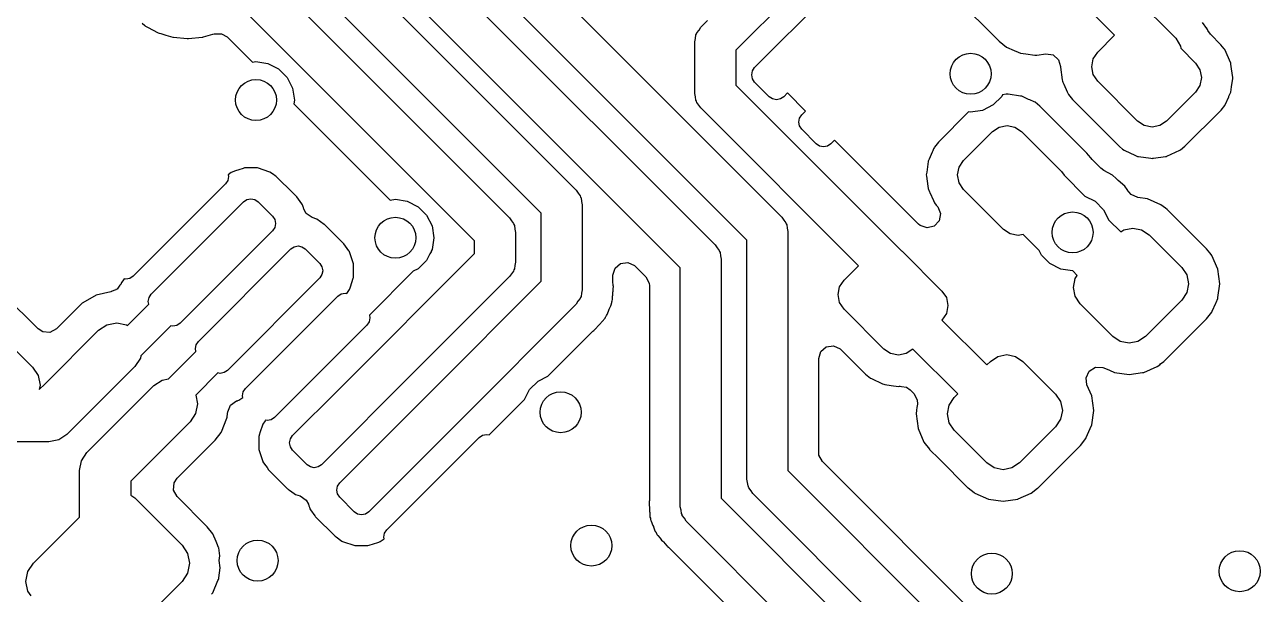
# Model space of a CAD drawing. Extents: x 4.14 to 8.85, y -5.31 to -1.77.
# Drawn here: x 5.2706 to 5.7462, y -3.8179 to -3.5993 of the extents above; entities that cross this region are included whole.
import ezdxf

# ---------------------------------------------------------------- set-up
doc = ezdxf.new("R2010")
doc.units = 0
doc.header["$MEASUREMENT"] = 0
doc.layers.add('BLACK', color=7, linetype='CONTINUOUS')

msp = doc.modelspace()

# ---------------------------------------------------------------- linework, layer by layer
at = {"layer": 'BLACK', "linetype": 'CONTINUOUS'}
for p, q in [((5.18241, -3.36285), (5.48237, -3.66281)), ((5.46892, -3.67163), (5.16896, -3.37167)), ((5.36202, -3.47379), (5.56137, -3.67314)), ((5.33643, -3.48439), (5.53578, -3.68374)), ((5.54792, -3.68196), (5.34857, -3.48261)), ((5.52233, -3.69256), (5.32298, -3.49321)), ((5.3597, -3.57633), (5.45678, -3.67341)), ((5.57945, -3.57329), (5.54368, -3.60906)), ((5.55091, -3.61574), (5.58641, -3.58025)), ((5.68504, -3.5769), (5.71261, -3.60447)), ((5.6243, -3.58515), (5.64478, -3.60563)), ((5.44333, -3.68223), (5.34854, -3.58744)), ((5.68916, -3.60329), (5.6739, -3.58804)), ((5.31566, -3.59872), (5.31674, -3.59961)), ((5.31674, -3.59961), (5.317, -3.59975)), ((5.317, -3.59975), (5.317, -3.59975)), ((5.317, -3.59975), (5.31776, -3.60016)), ((5.31776, -3.60016), (5.32188, -3.60235)), ((5.52954, -3.60134), (5.53024, -3.60023)), ((5.53024, -3.60023), (5.53282, -3.59765)), ((5.72461, -3.60069), (5.72295, -3.59842)), ((5.32188, -3.60235), (5.32215, -3.60244)), ((5.32215, -3.60244), (5.32215, -3.60244)), ((5.32215, -3.60244), (5.32278, -3.60263)), ((5.32278, -3.60263), (5.32479, -3.60324)), ((5.32479, -3.60324), (5.32745, -3.60404)), ((5.32745, -3.60404), (5.32773, -3.60407)), ((5.32773, -3.60407), (5.32773, -3.60407)), ((5.32773, -3.60407), (5.33295, -3.60458)), ((5.33295, -3.60458), (5.33324, -3.60461)), ((5.33324, -3.60461), (5.33348, -3.60459)), ((5.33348, -3.60459), (5.33874, -3.60407)), ((5.33874, -3.60407), (5.33903, -3.60404)), ((5.33874, -3.60407), (5.33874, -3.60407)), ((5.33903, -3.60404), (5.33926, -3.60397)), ((5.33926, -3.60397), (5.34286, -3.60288)), ((5.33926, -3.60397), (5.33926, -3.60397)), ((5.33926, -3.60397), (5.33926, -3.60397)), ((5.34286, -3.60288), (5.34338, -3.60272)), ((5.34286, -3.60288), (5.34286, -3.60288)), ((5.34338, -3.60272), (5.34618, -3.6027)), ((5.34618, -3.6027), (5.34833, -3.60396)), ((5.34833, -3.60396), (5.35799, -3.61362)), ((5.52793, -3.60578), (5.52822, -3.6045)), ((5.52822, -3.6045), (5.52837, -3.60319)), ((5.52837, -3.60319), (5.52861, -3.60281)), ((5.52861, -3.60281), (5.52871, -3.60237)), ((5.52871, -3.60237), (5.52954, -3.60134)), ((5.68265, -3.6098), (5.68916, -3.60329)), ((5.71261, -3.60447), (5.71447, -3.60744)), ((5.72464, -3.60077), (5.72461, -3.60069)), ((5.72473, -3.60102), (5.72464, -3.60077)), ((5.72476, -3.60111), (5.72473, -3.60102)), ((5.72479, -3.60115), (5.72476, -3.60111)), ((5.72495, -3.60145), (5.72479, -3.60115)), ((5.72497, -3.60144), (5.72495, -3.60145)), ((5.72592, -3.60293), (5.72497, -3.60144)), ((5.72992, -3.60693), (5.72592, -3.60293)), ((5.52793, -3.62566), (5.52793, -3.60578)), ((5.54368, -3.60906), (5.54368, -3.6224)), ((5.64478, -3.60563), (5.64758, -3.60782)), ((5.64758, -3.60782), (5.65053, -3.6091)), ((5.65053, -3.6091), (5.6521, -3.60978)), ((5.6521, -3.60978), (5.65303, -3.61018)), ((5.68094, -3.61235), (5.68265, -3.6098)), ((5.71447, -3.60744), (5.71457, -3.60831)), ((5.71457, -3.60831), (5.72023, -3.61398)), ((5.73121, -3.60853), (5.72992, -3.60693)), ((5.73144, -3.60882), (5.73121, -3.60853)), ((5.73377, -3.61396), (5.73144, -3.60882)), ((5.35799, -3.61362), (5.35939, -3.61339)), ((5.35939, -3.61339), (5.36395, -3.61412)), ((5.36395, -3.61412), (5.36807, -3.61621)), ((5.65303, -3.61018), (5.6551, -3.61046)), ((5.6551, -3.61046), (5.65852, -3.61093)), ((5.65852, -3.61093), (5.65891, -3.61099)), ((5.65891, -3.61099), (5.65925, -3.61094)), ((5.65925, -3.61094), (5.65931, -3.61093)), ((5.65931, -3.61093), (5.66273, -3.61046)), ((5.65931, -3.61093), (5.65931, -3.61093)), ((5.66273, -3.61046), (5.66549, -3.61088)), ((5.66549, -3.61088), (5.66759, -3.61273)), ((5.66759, -3.61273), (5.66833, -3.61526)), ((5.68034, -3.61537), (5.68094, -3.61235)), ((5.72023, -3.61398), (5.72194, -3.61653)), ((5.73383, -3.61437), (5.73377, -3.61396)), ((5.73409, -3.61617), (5.73383, -3.61437)), ((5.73383, -3.61437), (5.73383, -3.61437)), ((5.36807, -3.61621), (5.37134, -3.61948)), ((5.37134, -3.61948), (5.37343, -3.6236)), ((5.54976, -3.61853), (5.55006, -3.61702)), ((5.55006, -3.62003), (5.54976, -3.61853)), ((5.55006, -3.61702), (5.55091, -3.61574)), ((5.66833, -3.61526), (5.66831, -3.61537)), ((5.66831, -3.61537), (5.66834, -3.61558)), ((5.66834, -3.61558), (5.66903, -3.62041)), ((5.68094, -3.61838), (5.68034, -3.61537)), ((5.68265, -3.62094), (5.68094, -3.61838)), ((5.72194, -3.61653), (5.72254, -3.61954)), ((5.72254, -3.61954), (5.72194, -3.62256)), ((5.73457, -3.61954), (5.73409, -3.61617)), ((5.73451, -3.61996), (5.73457, -3.61954)), ((5.37343, -3.6236), (5.37416, -3.62816)), ((5.54368, -3.6224), (5.60734, -3.68606)), ((5.55091, -3.62131), (5.55006, -3.62003)), ((5.55648, -3.62688), (5.55091, -3.62131)), ((5.66903, -3.62041), (5.66911, -3.62095)), ((5.66911, -3.62095), (5.66928, -3.62134)), ((5.66928, -3.62134), (5.66963, -3.6221)), ((5.66963, -3.6221), (5.67097, -3.62505)), ((5.69796, -3.63625), (5.68265, -3.62094)), ((5.72194, -3.62256), (5.72023, -3.62511)), ((5.73377, -3.62513), (5.73406, -3.62313)), ((5.73406, -3.62313), (5.73451, -3.61996)), ((5.37416, -3.62816), (5.37393, -3.62957)), ((5.52822, -3.62694), (5.52793, -3.62566)), ((5.52837, -3.62825), (5.52822, -3.62694)), ((5.52861, -3.62863), (5.52837, -3.62825)), ((5.52871, -3.62907), (5.52861, -3.62863)), ((5.52953, -3.6301), (5.52871, -3.62907)), ((5.55776, -3.62773), (5.55648, -3.62688)), ((5.55927, -3.62803), (5.55776, -3.62773)), ((5.56077, -3.62773), (5.55927, -3.62803)), ((5.56205, -3.62688), (5.56077, -3.62773)), ((5.56347, -3.62546), (5.56205, -3.62688)), ((5.57043, -3.63242), (5.56347, -3.62546)), ((5.6458, -3.62679), (5.64254, -3.63005)), ((5.64613, -3.62615), (5.6458, -3.62679)), ((5.64747, -3.62596), (5.64613, -3.62615)), ((5.64788, -3.6259), (5.64747, -3.62596)), ((5.64829, -3.62596), (5.64788, -3.6259)), ((5.65305, -3.62664), (5.64829, -3.62596)), ((5.65312, -3.62665), (5.65305, -3.62664)), ((5.65305, -3.62664), (5.65305, -3.62664)), ((5.65347, -3.6267), (5.65312, -3.62665)), ((5.65312, -3.62665), (5.65312, -3.62665)), ((5.65379, -3.62685), (5.65347, -3.6267)), ((5.65611, -3.62791), (5.65379, -3.62685)), ((5.65379, -3.62685), (5.65379, -3.62685)), ((5.65654, -3.6281), (5.65611, -3.62791)), ((5.65823, -3.62887), (5.65654, -3.6281)), ((5.65827, -3.62889), (5.65823, -3.62887)), ((5.6586, -3.62904), (5.65827, -3.62889)), ((5.65827, -3.62889), (5.65827, -3.62889)), ((5.66049, -3.63056), (5.6586, -3.62904)), ((5.67097, -3.62505), (5.67145, -3.62609)), ((5.67145, -3.62609), (5.67297, -3.62798)), ((5.67297, -3.62798), (5.69092, -3.64593)), ((5.72023, -3.62511), (5.7091, -3.63625)), ((5.73158, -3.62995), (5.73298, -3.62688)), ((5.73298, -3.62688), (5.73306, -3.6267)), ((5.73306, -3.6267), (5.73377, -3.62513)), ((5.37393, -3.62957), (5.41097, -3.6666)), ((5.53023, -3.63122), (5.52953, -3.6301)), ((5.59078, -3.69177), (5.53023, -3.63122)), ((5.56816, -3.63511), (5.56901, -3.63384)), ((5.56901, -3.63384), (5.57043, -3.63242)), ((5.63307, -3.63275), (5.62149, -3.64433)), ((5.63386, -3.63287), (5.63307, -3.63275)), ((5.63842, -3.63215), (5.63386, -3.63287)), ((5.64254, -3.63005), (5.63842, -3.63215)), ((5.67844, -3.64851), (5.66049, -3.63056)), ((5.66049, -3.63056), (5.66049, -3.63056)), ((5.71614, -3.64593), (5.72992, -3.63216)), ((5.72992, -3.63216), (5.73003, -3.63202)), ((5.73003, -3.63202), (5.73144, -3.63027)), ((5.73144, -3.63027), (5.73158, -3.62995)), ((5.56786, -3.63662), (5.56816, -3.63511)), ((5.56816, -3.63813), (5.56786, -3.63662)), ((5.56901, -3.6394), (5.56816, -3.63813)), ((5.64231, -3.64024), (5.64487, -3.63853)), ((5.64487, -3.63853), (5.64788, -3.63794)), ((5.64788, -3.63794), (5.65089, -3.63853)), ((5.65089, -3.63853), (5.65345, -3.64024)), ((5.70052, -3.63795), (5.69796, -3.63625)), ((5.70353, -3.63855), (5.70052, -3.63795)), ((5.70654, -3.63795), (5.70353, -3.63855)), ((5.7091, -3.63625), (5.70654, -3.63795)), ((5.57458, -3.64497), (5.56901, -3.6394)), ((5.63118, -3.65138), (5.64231, -3.64024)), ((5.65345, -3.64024), (5.66876, -3.65555)), ((5.57585, -3.64583), (5.57458, -3.64497)), ((5.57736, -3.64613), (5.57585, -3.64583)), ((5.57887, -3.64583), (5.57736, -3.64613)), ((5.58014, -3.64497), (5.57887, -3.64583)), ((5.58156, -3.64355), (5.58014, -3.64497)), ((5.61384, -3.67582), (5.58156, -3.64355)), ((5.61931, -3.64767), (5.61906, -3.64823)), ((5.61964, -3.64695), (5.61931, -3.64767)), ((5.61982, -3.64655), (5.61964, -3.64695)), ((5.61997, -3.64622), (5.61982, -3.64655)), ((5.61982, -3.64655), (5.61982, -3.64655)), ((5.62149, -3.64433), (5.61997, -3.64622)), ((5.69092, -3.64593), (5.69102, -3.64601)), ((5.69102, -3.64601), (5.69102, -3.64601)), ((5.69102, -3.64601), (5.69222, -3.64698)), ((5.69222, -3.64698), (5.6928, -3.64745)), ((5.6928, -3.64745), (5.69309, -3.64758)), ((5.69309, -3.64758), (5.69309, -3.64758)), ((5.69309, -3.64758), (5.69696, -3.64934)), ((5.70918, -3.64976), (5.71426, -3.64745)), ((5.71426, -3.64745), (5.71447, -3.64728)), ((5.71447, -3.64728), (5.71614, -3.64593)), ((5.61758, -3.65177), (5.617, -3.65582)), ((5.61759, -3.65167), (5.61758, -3.65177)), ((5.61758, -3.65177), (5.61758, -3.65177)), ((5.61764, -3.65136), (5.61759, -3.65167)), ((5.61787, -3.65085), (5.61764, -3.65136)), ((5.61906, -3.64823), (5.61787, -3.65085)), ((5.62947, -3.65393), (5.63118, -3.65138)), ((5.67911, -3.64934), (5.67844, -3.64851)), ((5.67996, -3.6504), (5.67911, -3.64934)), ((5.68047, -3.65103), (5.67996, -3.65039)), ((5.67996, -3.65039), (5.67996, -3.6504)), ((5.68382, -3.65439), (5.68047, -3.65103)), ((5.69696, -3.64934), (5.69794, -3.64979)), ((5.69794, -3.64979), (5.69829, -3.64984)), ((5.69829, -3.64984), (5.69829, -3.64984)), ((5.69829, -3.64984), (5.69836, -3.64985)), ((5.69836, -3.64985), (5.69836, -3.64985)), ((5.69836, -3.64985), (5.70312, -3.65053)), ((5.70312, -3.65053), (5.70353, -3.65059)), ((5.70353, -3.65059), (5.70388, -3.65054)), ((5.70388, -3.65054), (5.70408, -3.65051)), ((5.70408, -3.65051), (5.7087, -3.64985)), ((5.7087, -3.64985), (5.70877, -3.64984)), ((5.7087, -3.64985), (5.7087, -3.64985)), ((5.70877, -3.64984), (5.70912, -3.64979)), ((5.70877, -3.64984), (5.70877, -3.64984)), ((5.70912, -3.64979), (5.70918, -3.64976)), ((5.34884, -3.6575), (5.34854, -3.65901)), ((5.34987, -3.65603), (5.34872, -3.65687)), ((5.34872, -3.65687), (5.34884, -3.6575)), ((5.35019, -3.6558), (5.34987, -3.65603)), ((5.34987, -3.65603), (5.34987, -3.65603)), ((5.35053, -3.65569), (5.35019, -3.6558)), ((5.35158, -3.65535), (5.35053, -3.65569)), ((5.35277, -3.65496), (5.35158, -3.65535)), ((5.3545, -3.6544), (5.35277, -3.65496)), ((5.35494, -3.65426), (5.3545, -3.6544)), ((5.3545, -3.6544), (5.3545, -3.6544)), ((5.35993, -3.65426), (5.35494, -3.65426)), ((5.36468, -3.6558), (5.35993, -3.65426)), ((5.36606, -3.6568), (5.36468, -3.6558)), ((5.36674, -3.65729), (5.36606, -3.6568)), ((5.36713, -3.65758), (5.36674, -3.65729)), ((5.36752, -3.65786), (5.36713, -3.65758)), ((5.617, -3.65582), (5.61684, -3.65695)), ((5.61684, -3.65695), (5.6169, -3.65736)), ((5.6169, -3.65736), (5.61746, -3.66128)), ((5.62887, -3.65695), (5.62947, -3.65393)), ((5.62947, -3.65996), (5.62887, -3.65695)), ((5.66876, -3.65555), (5.66977, -3.65707)), ((5.66977, -3.65707), (5.67777, -3.66506)), ((5.68501, -3.65527), (5.68382, -3.65439)), ((5.68829, -3.657), (5.68501, -3.65527)), ((5.68851, -3.6572), (5.68829, -3.657)), ((5.68956, -3.65814), (5.68851, -3.6572)), ((5.68851, -3.6572), (5.68851, -3.6572)), ((5.34769, -3.66028), (5.3122, -3.69578)), ((5.34854, -3.65901), (5.34769, -3.66028)), ((5.36771, -3.658), (5.36752, -3.65786)), ((5.36752, -3.65786), (5.36752, -3.65786)), ((5.37327, -3.66357), (5.36771, -3.658)), ((5.61746, -3.66128), (5.61757, -3.66208)), ((5.61757, -3.66208), (5.61764, -3.66253)), ((5.63118, -3.66251), (5.62947, -3.65996)), ((5.69057, -3.65903), (5.68956, -3.65814)), ((5.6931, -3.66128), (5.69057, -3.65903)), ((5.69057, -3.65903), (5.69057, -3.65903)), ((5.69395, -3.66253), (5.6931, -3.66128)), ((5.35465, -3.66724), (5.35593, -3.66639)), ((5.35593, -3.66639), (5.35743, -3.66609)), ((5.35743, -3.66609), (5.35894, -3.66639)), ((5.35894, -3.66639), (5.36022, -3.66724)), ((5.37503, -3.66532), (5.37327, -3.66357)), ((5.37695, -3.66797), (5.37503, -3.66532)), ((5.41097, -3.6666), (5.41295, -3.66629)), ((5.41295, -3.66629), (5.41751, -3.66701)), ((5.41751, -3.66701), (5.42163, -3.66911)), ((5.48237, -3.66281), (5.48307, -3.66393)), ((5.48307, -3.66393), (5.48389, -3.66496)), ((5.48389, -3.66496), (5.48399, -3.6654)), ((5.48399, -3.6654), (5.48423, -3.66578)), ((5.48423, -3.66578), (5.48438, -3.66709)), ((5.48438, -3.66709), (5.48467, -3.66837)), ((5.61764, -3.66253), (5.61776, -3.66281)), ((5.61776, -3.66281), (5.61803, -3.66339)), ((5.61803, -3.66339), (5.61818, -3.66372)), ((5.61818, -3.66372), (5.61956, -3.66675)), ((5.61956, -3.66675), (5.61997, -3.66767)), ((5.64649, -3.67782), (5.63118, -3.66251)), ((5.67777, -3.66506), (5.68168, -3.66706)), ((5.68168, -3.66706), (5.68494, -3.67032)), ((5.69437, -3.66314), (5.69395, -3.66253)), ((5.6946, -3.66347), (5.69437, -3.66314)), ((5.69437, -3.66314), (5.69437, -3.66314)), ((5.69546, -3.66443), (5.6946, -3.66347)), ((5.69801, -3.66558), (5.69546, -3.66443)), ((5.70174, -3.66609), (5.69801, -3.66558)), ((5.70694, -3.66834), (5.70174, -3.66609)), ((5.31916, -3.70274), (5.35465, -3.66724)), ((5.36022, -3.66724), (5.36579, -3.67281)), ((5.37723, -3.66835), (5.37695, -3.66797)), ((5.37695, -3.66797), (5.37695, -3.66797)), ((5.37747, -3.66911), (5.37723, -3.66835)), ((5.37758, -3.66945), (5.37747, -3.66911)), ((5.37781, -3.67013), (5.37758, -3.66945)), ((5.37868, -3.67174), (5.37781, -3.67013)), ((5.38099, -3.67332), (5.37868, -3.67174)), ((5.42163, -3.66911), (5.42489, -3.67237)), ((5.46892, -3.69773), (5.46892, -3.67163)), ((5.48467, -3.66837), (5.48467, -3.70101)), ((5.61997, -3.66767), (5.62067, -3.66853)), ((5.62067, -3.66853), (5.62121, -3.66921)), ((5.62121, -3.66921), (5.62228, -3.67179)), ((5.62228, -3.67179), (5.62178, -3.67454)), ((5.68494, -3.67032), (5.68694, -3.67423)), ((5.70775, -3.66898), (5.70694, -3.66834)), ((5.70867, -3.66969), (5.70775, -3.66898)), ((5.70938, -3.67025), (5.70867, -3.66969)), ((5.7095, -3.67034), (5.70938, -3.67025)), ((5.70961, -3.67044), (5.7095, -3.67034)), ((5.7095, -3.67034), (5.7095, -3.67034)), ((5.72441, -3.68524), (5.70961, -3.67044)), ((5.36579, -3.67281), (5.36664, -3.67409)), ((5.36664, -3.67409), (5.36694, -3.67559)), ((5.36694, -3.67559), (5.36664, -3.6771)), ((5.38278, -3.6739), (5.38099, -3.67332)), ((5.38561, -3.67596), (5.38278, -3.6739)), ((5.38568, -3.67601), (5.38561, -3.67596)), ((5.38561, -3.67596), (5.38561, -3.67596)), ((5.3858, -3.6761), (5.38568, -3.67601)), ((5.39312, -3.68342), (5.3858, -3.6761)), ((5.42489, -3.67237), (5.42699, -3.67649)), ((5.42699, -3.67649), (5.42771, -3.68105)), ((5.45678, -3.67341), (5.45748, -3.67453)), ((5.45748, -3.67453), (5.4583, -3.67556)), ((5.4583, -3.67556), (5.4584, -3.676)), ((5.4584, -3.676), (5.45864, -3.67638)), ((5.45864, -3.67638), (5.45879, -3.67769)), ((5.56137, -3.67314), (5.56207, -3.67426)), ((5.56207, -3.67426), (5.56289, -3.67529)), ((5.56289, -3.67529), (5.56299, -3.67573)), ((5.56299, -3.67573), (5.56323, -3.67611)), ((5.56323, -3.67611), (5.56338, -3.67742)), ((5.61451, -3.67639), (5.61384, -3.67582)), ((5.61716, -3.67727), (5.61451, -3.67639)), ((5.61987, -3.67659), (5.61716, -3.67727)), ((5.62178, -3.67454), (5.61987, -3.67659)), ((5.68694, -3.67423), (5.69153, -3.67882)), ((5.36579, -3.67838), (5.33029, -3.71387)), ((5.36664, -3.6771), (5.36579, -3.67838)), ((5.42771, -3.68105), (5.42699, -3.68561)), ((5.45879, -3.67769), (5.45908, -3.67897)), ((5.45908, -3.67897), (5.45908, -3.69041)), ((5.56338, -3.67742), (5.56367, -3.6787)), ((5.56367, -3.6787), (5.56367, -3.77044)), ((5.64904, -3.67953), (5.64649, -3.67782)), ((5.65205, -3.68013), (5.64904, -3.67953)), ((5.65398, -3.67975), (5.65205, -3.68013)), ((5.66017, -3.68594), (5.65398, -3.67975)), ((5.69153, -3.67882), (5.69273, -3.67802)), ((5.69273, -3.67802), (5.69612, -3.67734)), ((5.69612, -3.67734), (5.69951, -3.67802)), ((5.69951, -3.67802), (5.70238, -3.67994)), ((5.70238, -3.67994), (5.71491, -3.69247)), ((5.33725, -3.72083), (5.37275, -3.68534)), ((5.37275, -3.68534), (5.37402, -3.68448)), ((5.37402, -3.68448), (5.37553, -3.68419)), ((5.37553, -3.68419), (5.37704, -3.68448)), ((5.37704, -3.68448), (5.37831, -3.68534)), ((5.37831, -3.68534), (5.38388, -3.69091)), ((5.39505, -3.68607), (5.39312, -3.68342)), ((5.39524, -3.68633), (5.39505, -3.68607)), ((5.39505, -3.68607), (5.39505, -3.68607)), ((5.4267, -3.68618), (5.42668, -3.68642)), ((5.42699, -3.68561), (5.4267, -3.68618)), ((5.44333, -3.68713), (5.44333, -3.68223)), ((5.53578, -3.68374), (5.53648, -3.68486)), ((5.53648, -3.68486), (5.5373, -3.68589)), ((5.5373, -3.68589), (5.5374, -3.68633)), ((5.54792, -3.7737), (5.54792, -3.68196)), ((5.60734, -3.68606), (5.60751, -3.68618)), ((5.60751, -3.68618), (5.62282, -3.70149)), ((5.66106, -3.68768), (5.66017, -3.68594)), ((5.7257, -3.68687), (5.72441, -3.68524)), ((5.38388, -3.69091), (5.38473, -3.69218)), ((5.39119, -3.73928), (5.44333, -3.68713)), ((5.39532, -3.68644), (5.39524, -3.68633)), ((5.39681, -3.69103), (5.39532, -3.68644)), ((5.42489, -3.68973), (5.42163, -3.693)), ((5.42619, -3.68719), (5.42489, -3.68973)), ((5.42668, -3.68642), (5.42619, -3.68719)), ((5.45908, -3.69041), (5.45878, -3.69169)), ((5.49729, -3.69276), (5.4994, -3.69093)), ((5.4994, -3.69093), (5.50217, -3.69053)), ((5.50217, -3.69053), (5.50471, -3.69169)), ((5.5374, -3.68633), (5.53764, -3.68671)), ((5.53764, -3.68671), (5.53779, -3.68802)), ((5.53779, -3.68802), (5.53808, -3.6893)), ((5.53808, -3.6893), (5.53808, -3.78104)), ((5.66432, -3.69094), (5.66106, -3.68768)), ((5.66844, -3.69304), (5.66432, -3.69094)), ((5.7262, -3.68751), (5.7257, -3.68687)), ((5.72651, -3.68791), (5.7262, -3.68751)), ((5.72876, -3.69311), (5.72651, -3.68791)), ((5.38473, -3.6952), (5.38388, -3.69647)), ((5.38473, -3.69218), (5.38503, -3.69369)), ((5.38503, -3.69369), (5.38473, -3.6952)), ((5.39686, -3.69119), (5.39681, -3.69103)), ((5.39686, -3.69619), (5.39686, -3.69119)), ((5.41981, -3.69392), (5.40293, -3.7108)), ((5.42163, -3.693), (5.41981, -3.69392)), ((5.45747, -3.69485), (5.45677, -3.69596)), ((5.45829, -3.69382), (5.45747, -3.69485)), ((5.4584, -3.69338), (5.45829, -3.69382)), ((5.45864, -3.693), (5.4584, -3.69338)), ((5.45878, -3.69169), (5.45864, -3.693)), ((5.4965, -3.69544), (5.49729, -3.69276)), ((5.4965, -3.69838), (5.4965, -3.69544)), ((5.50471, -3.69169), (5.50497, -3.69193)), ((5.50497, -3.69193), (5.50905, -3.69601)), ((5.52233, -3.7843), (5.52233, -3.69256)), ((5.58524, -3.69731), (5.59078, -3.69177)), ((5.673, -3.69376), (5.66844, -3.69304)), ((5.67305, -3.69376), (5.673, -3.69376)), ((5.67482, -3.69553), (5.67305, -3.69376)), ((5.67402, -3.69673), (5.67482, -3.69553)), ((5.71491, -3.69247), (5.71683, -3.69534)), ((5.71683, -3.69534), (5.71751, -3.69873)), ((5.72953, -3.69873), (5.72876, -3.69311)), ((5.30712, -3.69923), (5.30608, -3.70075)), ((5.30736, -3.69896), (5.30712, -3.69923)), ((5.30742, -3.69899), (5.30736, -3.69896)), ((5.30753, -3.69878), (5.30742, -3.69899)), ((5.30755, -3.69875), (5.30753, -3.69878)), ((5.30757, -3.69871), (5.30755, -3.69875)), ((5.30761, -3.6986), (5.30757, -3.69871)), ((5.30771, -3.69827), (5.30761, -3.6986)), ((5.3082, -3.69761), (5.30771, -3.69827)), ((5.30878, -3.69681), (5.3082, -3.69761)), ((5.30941, -3.69693), (5.30878, -3.69681)), ((5.31092, -3.69663), (5.30941, -3.69693)), ((5.3122, -3.69578), (5.31092, -3.69663)), ((5.38388, -3.69647), (5.34839, -3.73197)), ((5.39543, -3.7006), (5.39564, -3.69994)), ((5.39564, -3.69994), (5.39674, -3.69656)), ((5.39674, -3.69656), (5.39683, -3.69629)), ((5.39683, -3.69629), (5.39686, -3.69619)), ((5.45677, -3.69596), (5.42007, -3.73266)), ((5.42703, -3.73962), (5.46892, -3.69773)), ((5.49655, -3.69882), (5.4965, -3.69838)), ((5.49657, -3.69923), (5.49654, -3.69882)), ((5.49654, -3.69882), (5.49655, -3.69882)), ((5.49662, -3.69946), (5.49657, -3.69923)), ((5.49657, -3.70075), (5.49666, -3.69964)), ((5.49666, -3.69964), (5.49662, -3.69946)), ((5.50905, -3.69601), (5.51039, -3.69846)), ((5.51039, -3.69846), (5.5105, -3.69952)), ((5.5105, -3.69952), (5.5105, -3.78154)), ((5.58294, -3.70288), (5.58353, -3.69987)), ((5.58353, -3.69987), (5.58524, -3.69731)), ((5.67334, -3.70012), (5.67402, -3.69673)), ((5.67402, -3.70351), (5.67334, -3.70012)), ((5.71751, -3.69873), (5.71683, -3.70212)), ((5.72881, -3.70401), (5.72953, -3.69873)), ((5.2757, -3.71606), (5.26268, -3.70304)), ((5.29804, -3.70311), (5.29284, -3.70598)), ((5.30367, -3.7018), (5.29804, -3.70311)), ((5.30382, -3.70176), (5.30367, -3.7018)), ((5.30367, -3.7018), (5.30367, -3.7018)), ((5.30552, -3.701), (5.30382, -3.70173)), ((5.30382, -3.70173), (5.30382, -3.70176)), ((5.30556, -3.70096), (5.30552, -3.701)), ((5.30608, -3.70075), (5.30556, -3.70096)), ((5.318, -3.70552), (5.3183, -3.70401)), ((5.3183, -3.70401), (5.31916, -3.70274)), ((5.35535, -3.73893), (5.39084, -3.70343)), ((5.39084, -3.70343), (5.39212, -3.70258)), ((5.39212, -3.70258), (5.39362, -3.70228)), ((5.39362, -3.70228), (5.39425, -3.70241)), ((5.39425, -3.70241), (5.39509, -3.70125)), ((5.39509, -3.70125), (5.39532, -3.70094)), ((5.39532, -3.70094), (5.39543, -3.7006)), ((5.48388, -3.70442), (5.48306, -3.70545)), ((5.48399, -3.70398), (5.48388, -3.70442)), ((5.48423, -3.7036), (5.48399, -3.70398)), ((5.48437, -3.70229), (5.48423, -3.7036)), ((5.48467, -3.70101), (5.48437, -3.70229)), ((5.49609, -3.70566), (5.49624, -3.70527)), ((5.49624, -3.70527), (5.49628, -3.70471)), ((5.49628, -3.70471), (5.49637, -3.70344)), ((5.49637, -3.70344), (5.49642, -3.70305)), ((5.49642, -3.70305), (5.49644, -3.70292)), ((5.49644, -3.70292), (5.49647, -3.70275)), ((5.49647, -3.70275), (5.4965, -3.70253)), ((5.4965, -3.70193), (5.49651, -3.70156)), ((5.4965, -3.70253), (5.4965, -3.70193)), ((5.49651, -3.70156), (5.49657, -3.70075)), ((5.58353, -3.70589), (5.58294, -3.70288)), ((5.62282, -3.70149), (5.62453, -3.70404)), ((5.62453, -3.70404), (5.62513, -3.70705)), ((5.67594, -3.70638), (5.67402, -3.70351)), ((5.71491, -3.70499), (5.70099, -3.71891)), ((5.71683, -3.70212), (5.71491, -3.70499)), ((5.72811, -3.70585), (5.72876, -3.70434)), ((5.72876, -3.70434), (5.72881, -3.70401)), ((5.29252, -3.70625), (5.28271, -3.71606)), ((5.29261, -3.70617), (5.29252, -3.70625)), ((5.29262, -3.70616), (5.29261, -3.70617)), ((5.29284, -3.70598), (5.29262, -3.70616)), ((5.31007, -3.71473), (5.31821, -3.70658)), ((5.31821, -3.70658), (5.318, -3.70552)), ((5.48236, -3.70656), (5.43817, -3.75076)), ((5.48306, -3.70545), (5.48236, -3.70656)), ((5.49436, -3.71028), (5.4949, -3.70884)), ((5.4949, -3.70884), (5.49505, -3.70847)), ((5.49505, -3.70847), (5.49507, -3.70844)), ((5.49507, -3.70844), (5.49565, -3.7072)), ((5.49507, -3.70844), (5.49507, -3.70844)), ((5.49565, -3.7072), (5.49583, -3.70682)), ((5.49583, -3.70682), (5.4959, -3.7064)), ((5.4959, -3.7064), (5.49599, -3.7061)), ((5.49599, -3.7061), (5.49602, -3.70597)), ((5.49602, -3.70597), (5.49609, -3.70566)), ((5.58524, -3.70845), (5.58353, -3.70589)), ((5.60055, -3.72376), (5.58524, -3.70845)), ((5.62513, -3.70705), (5.62453, -3.71007)), ((5.68847, -3.71891), (5.67594, -3.70638)), ((5.72441, -3.71222), (5.72651, -3.70955)), ((5.72651, -3.70955), (5.72666, -3.7092)), ((5.72666, -3.7092), (5.72798, -3.70615)), ((5.72798, -3.70615), (5.72811, -3.70585)), ((5.25551, -3.7126), (5.27361, -3.73069)), ((5.29892, -3.71658), (5.30211, -3.71445)), ((5.30211, -3.71445), (5.30588, -3.7137)), ((5.30588, -3.7137), (5.30965, -3.71445)), ((5.30965, -3.71445), (5.31007, -3.71473)), ((5.32901, -3.71473), (5.32751, -3.71503)), ((5.33029, -3.71387), (5.32901, -3.71473)), ((5.40198, -3.71457), (5.36648, -3.75006)), ((5.40283, -3.71329), (5.40198, -3.71457)), ((5.40313, -3.71179), (5.40283, -3.71329)), ((5.40293, -3.7108), (5.40313, -3.71179)), ((5.4897, -3.71616), (5.49106, -3.71461)), ((5.49106, -3.71461), (5.49108, -3.71459)), ((5.49106, -3.71461), (5.49106, -3.71461)), ((5.49108, -3.71459), (5.49129, -3.71437)), ((5.49129, -3.71437), (5.49173, -3.71393)), ((5.49173, -3.71393), (5.49177, -3.71387)), ((5.49177, -3.71387), (5.49195, -3.71363)), ((5.49195, -3.71363), (5.49197, -3.71361)), ((5.49195, -3.71363), (5.49195, -3.71363)), ((5.49197, -3.71361), (5.49222, -3.7133)), ((5.49222, -3.7133), (5.49236, -3.71314)), ((5.49236, -3.71314), (5.49343, -3.71192)), ((5.49236, -3.71314), (5.49236, -3.71314)), ((5.49343, -3.71192), (5.49361, -3.71155)), ((5.49361, -3.71155), (5.49378, -3.71128)), ((5.49378, -3.71128), (5.49386, -3.71116)), ((5.49386, -3.71116), (5.49401, -3.71089)), ((5.49401, -3.71089), (5.49426, -3.71056)), ((5.49426, -3.71056), (5.49436, -3.71028)), ((5.62453, -3.71007), (5.62282, -3.71262)), ((5.62282, -3.71262), (5.64007, -3.72987)), ((5.71228, -3.72435), (5.72429, -3.71235)), ((5.72429, -3.71235), (5.72441, -3.71222)), ((5.27747, -3.7172), (5.2757, -3.71606)), ((5.28026, -3.7174), (5.27747, -3.7172)), ((5.27825, -3.73725), (5.29892, -3.71658)), ((5.28271, -3.71606), (5.28026, -3.7174)), ((5.32664, -3.71485), (5.31517, -3.72633)), ((5.32751, -3.71503), (5.32664, -3.71485)), ((5.47151, -3.73415), (5.48877, -3.71688)), ((5.48877, -3.71688), (5.4888, -3.71686)), ((5.4888, -3.71686), (5.48908, -3.7166)), ((5.48908, -3.7166), (5.48934, -3.71638)), ((5.48934, -3.71638), (5.4897, -3.71616)), ((5.69134, -3.72083), (5.68847, -3.71891)), ((5.70099, -3.71891), (5.69812, -3.72083)), ((5.3361, -3.72362), (5.3364, -3.72211)), ((5.33631, -3.72469), (5.3361, -3.72362)), ((5.3364, -3.72211), (5.33725, -3.72083)), ((5.57629, -3.72473), (5.5784, -3.7229)), ((5.5784, -3.7229), (5.58117, -3.7225)), ((5.58117, -3.7225), (5.58371, -3.72366)), ((5.58371, -3.72366), (5.58397, -3.7239)), ((5.58397, -3.7239), (5.58879, -3.72873)), ((5.60311, -3.72547), (5.60055, -3.72376)), ((5.61169, -3.72376), (5.60913, -3.72547)), ((5.62894, -3.74101), (5.61169, -3.72376)), ((5.69473, -3.72151), (5.69134, -3.72083)), ((5.69812, -3.72083), (5.69473, -3.72151)), ((5.31497, -3.72731), (5.31284, -3.7305)), ((5.31517, -3.72633), (5.31497, -3.72731)), ((5.32584, -3.73516), (5.33631, -3.72469)), ((5.5755, -3.72741), (5.57629, -3.72473)), ((5.5755, -3.76348), (5.5755, -3.72741)), ((5.58879, -3.72873), (5.59351, -3.73344)), ((5.60612, -3.72606), (5.60311, -3.72547)), ((5.60913, -3.72547), (5.60612, -3.72606)), ((5.64007, -3.72987), (5.64143, -3.72851)), ((5.64143, -3.72851), (5.64431, -3.72659)), ((5.64431, -3.72659), (5.6477, -3.72592)), ((5.6477, -3.72592), (5.65109, -3.72659)), ((5.65109, -3.72659), (5.65396, -3.72851)), ((5.65396, -3.72851), (5.66649, -3.74104)), ((5.70684, -3.72949), (5.70808, -3.72852)), ((5.70808, -3.72852), (5.70822, -3.72841)), ((5.70822, -3.72841), (5.71228, -3.72435)), ((5.27361, -3.73069), (5.27574, -3.73389)), ((5.31284, -3.7305), (5.2868, -3.75654)), ((5.34475, -3.73295), (5.33627, -3.74142)), ((5.3456, -3.73312), (5.34475, -3.73295)), ((5.34711, -3.73282), (5.3456, -3.73312)), ((5.34839, -3.73197), (5.34711, -3.73282)), ((5.42007, -3.73266), (5.38458, -3.76816)), ((5.42007, -3.73266), (5.42007, -3.73266)), ((5.59351, -3.73344), (5.5954, -3.73496)), ((5.6782, -3.73476), (5.67941, -3.73224)), ((5.67941, -3.73224), (5.68179, -3.73078)), ((5.68179, -3.73078), (5.68458, -3.73083)), ((5.68458, -3.73083), (5.68506, -3.73101)), ((5.68506, -3.73101), (5.68714, -3.73191)), ((5.68714, -3.73191), (5.68911, -3.73276)), ((5.68911, -3.73276), (5.69473, -3.73353)), ((5.69473, -3.73353), (5.69988, -3.73283)), ((5.69988, -3.73283), (5.70001, -3.73281)), ((5.70001, -3.73281), (5.70034, -3.73276)), ((5.70034, -3.73276), (5.70555, -3.73051)), ((5.70555, -3.73051), (5.70648, -3.72978)), ((5.70648, -3.72978), (5.70684, -3.72949)), ((5.27574, -3.73389), (5.27649, -3.73765)), ((5.27615, -3.73935), (5.27825, -3.73725)), ((5.27649, -3.73765), (5.27615, -3.73935)), ((5.29446, -3.76346), (5.32013, -3.73779)), ((5.32013, -3.73779), (5.32333, -3.73566)), ((5.32333, -3.73566), (5.32584, -3.73516)), ((5.46443, -3.73935), (5.4677, -3.73609)), ((5.4677, -3.73609), (5.47151, -3.73415)), ((5.5954, -3.73496), (5.59573, -3.73511)), ((5.59573, -3.73511), (5.59573, -3.73511)), ((5.59573, -3.73511), (5.60007, -3.73709)), ((5.60007, -3.73709), (5.60053, -3.7373)), ((5.60053, -3.7373), (5.60088, -3.73735)), ((5.60088, -3.73735), (5.60088, -3.73735)), ((5.60088, -3.73735), (5.60095, -3.73736)), ((5.60095, -3.73736), (5.60095, -3.73736)), ((5.60095, -3.73736), (5.60334, -3.7377)), ((5.60334, -3.7377), (5.60612, -3.7381)), ((5.60612, -3.7381), (5.60653, -3.73804)), ((5.60653, -3.73804), (5.60681, -3.73804)), ((5.60681, -3.73804), (5.60734, -3.73818)), ((5.60734, -3.73818), (5.60921, -3.73845)), ((5.60921, -3.73845), (5.61065, -3.73945)), ((5.67854, -3.73753), (5.6782, -3.73476)), ((5.68034, -3.74169), (5.67854, -3.73753)), ((5.33627, -3.74142), (5.33694, -3.74475)), ((5.35285, -3.74341), (5.35389, -3.74265)), ((5.35389, -3.74265), (5.35432, -3.74234)), ((5.35419, -3.74171), (5.35449, -3.74021)), ((5.35432, -3.74234), (5.35419, -3.74171)), ((5.35449, -3.74021), (5.35535, -3.73893)), ((5.37344, -3.75702), (5.39119, -3.73928)), ((5.39119, -3.73928), (5.39119, -3.73928)), ((5.39154, -3.77512), (5.42703, -3.73962)), ((5.4489, -3.75676), (5.46249, -3.74317)), ((5.46249, -3.74317), (5.46443, -3.73935)), ((5.61065, -3.73945), (5.612, -3.7408)), ((5.612, -3.7408), (5.61334, -3.74325)), ((5.61334, -3.74325), (5.6134, -3.74498)), ((5.62559, -3.74531), (5.62751, -3.74243)), ((5.62751, -3.74243), (5.62894, -3.74101)), ((5.66649, -3.74104), (5.66841, -3.74391)), ((5.68111, -3.7473), (5.68034, -3.74169)), ((5.33694, -3.74475), (5.33619, -3.74852)), ((5.3485, -3.74848), (5.34856, -3.7479)), ((5.34856, -3.7479), (5.34962, -3.74531)), ((5.34962, -3.74531), (5.35196, -3.7437)), ((5.35196, -3.7437), (5.35227, -3.7436)), ((5.35227, -3.7436), (5.35241, -3.74355)), ((5.35241, -3.74355), (5.35285, -3.74341)), ((5.35241, -3.74355), (5.35241, -3.74355)), ((5.6131, -3.74719), (5.61289, -3.7487)), ((5.61323, -3.74623), (5.6131, -3.74719)), ((5.6134, -3.74498), (5.61323, -3.74623)), ((5.62492, -3.7487), (5.62559, -3.74531)), ((5.66841, -3.74391), (5.66908, -3.7473)), ((5.66908, -3.7473), (5.66841, -3.75069)), ((5.68034, -3.75292), (5.68111, -3.7473)), ((5.33405, -3.75171), (5.31126, -3.7745)), ((5.33619, -3.74852), (5.33405, -3.75171)), ((5.34615, -3.75549), (5.34822, -3.75026)), ((5.34822, -3.75026), (5.34834, -3.74997)), ((5.34834, -3.74997), (5.3485, -3.74848)), ((5.3485, -3.74848), (5.3485, -3.74848)), ((5.362, -3.75256), (5.36188, -3.75293)), ((5.36286, -3.75137), (5.362, -3.75256)), ((5.36307, -3.75109), (5.36286, -3.75137)), ((5.3637, -3.75122), (5.36307, -3.75109)), ((5.3652, -3.75092), (5.3637, -3.75122)), ((5.36648, -3.75006), (5.3652, -3.75092)), ((5.43817, -3.75076), (5.40267, -3.78625)), ((5.43817, -3.75076), (5.43817, -3.75076)), ((5.61289, -3.7487), (5.61366, -3.75431)), ((5.62559, -3.75209), (5.62492, -3.7487)), ((5.62751, -3.75496), (5.62559, -3.75209)), ((5.66841, -3.75069), (5.66649, -3.75357)), ((5.2868, -3.75654), (5.28361, -3.75867)), ((5.34365, -3.75879), (5.34595, -3.75576)), ((5.34595, -3.75576), (5.34615, -3.75549)), ((5.36056, -3.75698), (5.36046, -3.75731)), ((5.36046, -3.75731), (5.36046, -3.7623)), ((5.3606, -3.75687), (5.36056, -3.75698)), ((5.36105, -3.75549), (5.3606, -3.75687)), ((5.3606, -3.75687), (5.3606, -3.75687)), ((5.36188, -3.75293), (5.36105, -3.75549)), ((5.36188, -3.75293), (5.36188, -3.75293)), ((5.37259, -3.7583), (5.37344, -3.75702)), ((5.44513, -3.75772), (5.4464, -3.75687)), ((5.4464, -3.75687), (5.44791, -3.75657)), ((5.44791, -3.75657), (5.4489, -3.75676)), ((5.61366, -3.75431), (5.61591, -3.75951)), ((5.64004, -3.76749), (5.62751, -3.75496)), ((5.66649, -3.75357), (5.65257, -3.76749)), ((5.67825, -3.75774), (5.67974, -3.75431)), ((5.67974, -3.75431), (5.68034, -3.75292)), ((5.27984, -3.75942), (5.2588, -3.75942)), ((5.28361, -3.75867), (5.27984, -3.75942)), ((5.32911, -3.77339), (5.34347, -3.75903)), ((5.34347, -3.75903), (5.34365, -3.75879)), ((5.36046, -3.7623), (5.36198, -3.76699)), ((5.37229, -3.75981), (5.37259, -3.7583)), ((5.37259, -3.76131), (5.37229, -3.75981)), ((5.37344, -3.76259), (5.37259, -3.76131)), ((5.40963, -3.79321), (5.44513, -3.75772)), ((5.61591, -3.75951), (5.61801, -3.76219)), ((5.61801, -3.76219), (5.61812, -3.76229)), ((5.61812, -3.76229), (5.62177, -3.76594)), ((5.6598, -3.77699), (5.67599, -3.7608)), ((5.67599, -3.7608), (5.67809, -3.75812)), ((5.67809, -3.75812), (5.67825, -3.75774)), ((5.29158, -3.77042), (5.29233, -3.76666)), ((5.29233, -3.76666), (5.29446, -3.76346)), ((5.36198, -3.76699), (5.362, -3.76705)), ((5.362, -3.76705), (5.36227, -3.76743)), ((5.37901, -3.76816), (5.37344, -3.76259)), ((5.57561, -3.76454), (5.5755, -3.76348)), ((5.57695, -3.76699), (5.57561, -3.76454)), ((5.86688, -4.05692), (5.57695, -3.76699)), ((5.62177, -3.76594), (5.63281, -3.77699)), ((5.29158, -3.78834), (5.29158, -3.77042)), ((5.36227, -3.76743), (5.36227, -3.76743)), ((5.36227, -3.76743), (5.36312, -3.76859)), ((5.36312, -3.76859), (5.36362, -3.76928)), ((5.36362, -3.76928), (5.3642, -3.77008)), ((5.3642, -3.77008), (5.36436, -3.77024)), ((5.36436, -3.77024), (5.36616, -3.77204)), ((5.38029, -3.76901), (5.37901, -3.76816)), ((5.38179, -3.76931), (5.38029, -3.76901)), ((5.3833, -3.76901), (5.38179, -3.76931)), ((5.38458, -3.76816), (5.3833, -3.76901)), ((5.56367, -3.77044), (5.86037, -4.06714)), ((5.64291, -3.76941), (5.64004, -3.76749)), ((5.6463, -3.77008), (5.64291, -3.76941)), ((5.64969, -3.76941), (5.6463, -3.77008)), ((5.65257, -3.76749), (5.64969, -3.76941)), ((5.31126, -3.7745), (5.31126, -3.77983)), ((5.32777, -3.77795), (5.32797, -3.77516)), ((5.32797, -3.77516), (5.32911, -3.77339)), ((5.36616, -3.77204), (5.37152, -3.7774)), ((5.39038, -3.7779), (5.39068, -3.7764)), ((5.39068, -3.7764), (5.39154, -3.77512)), ((5.54821, -3.77498), (5.54792, -3.7737)), ((5.54836, -3.77629), (5.54821, -3.77498)), ((5.5486, -3.77667), (5.54836, -3.77629)), ((5.31126, -3.77983), (5.3129, -3.78093)), ((5.3129, -3.78093), (5.331, -3.79903)), ((5.32911, -3.7804), (5.32777, -3.77795)), ((5.34056, -3.79185), (5.32911, -3.7804)), ((5.37152, -3.7774), (5.37171, -3.77754)), ((5.37171, -3.77754), (5.37171, -3.77754)), ((5.37171, -3.77754), (5.37183, -3.77763)), ((5.37183, -3.77763), (5.37232, -3.77798)), ((5.37232, -3.77798), (5.37408, -3.77926)), ((5.37408, -3.77926), (5.37455, -3.7796)), ((5.37455, -3.7796), (5.37633, -3.78018)), ((5.37633, -3.78018), (5.37864, -3.78176)), ((5.39068, -3.77941), (5.39038, -3.7779)), ((5.39154, -3.78069), (5.39068, -3.77941)), ((5.3971, -3.78625), (5.39154, -3.78069)), ((5.53808, -3.78104), (5.63004, -3.87299)), ((5.5487, -3.77711), (5.5486, -3.77667)), ((5.54952, -3.77814), (5.5487, -3.77711)), ((5.55022, -3.77926), (5.54952, -3.77814)), ((5.84692, -4.07596), (5.55022, -3.77926)), ((5.63281, -3.77699), (5.63293, -3.77708)), ((5.63293, -3.77708), (5.63293, -3.77708)), ((5.63293, -3.77708), (5.63404, -3.77795)), ((5.63404, -3.77795), (5.63519, -3.77885)), ((5.63519, -3.77885), (5.63519, -3.77885)), ((5.63519, -3.77885), (5.63549, -3.77909)), ((5.63549, -3.77909), (5.64069, -3.78134)), ((5.64069, -3.78134), (5.6463, -3.78211)), ((5.6463, -3.78211), (5.65192, -3.78134)), ((5.65192, -3.78134), (5.65206, -3.78128)), ((5.65206, -3.78128), (5.65712, -3.77909)), ((5.65712, -3.77909), (5.65767, -3.77866)), ((5.65767, -3.77866), (5.65838, -3.7781)), ((5.65838, -3.7781), (5.65948, -3.77724)), ((5.65948, -3.77724), (5.6598, -3.77699)), ((5.37864, -3.78176), (5.37952, -3.78336)), ((5.37952, -3.78336), (5.37972, -3.78399)), ((5.37972, -3.78399), (5.37989, -3.78453)), ((5.37989, -3.78453), (5.3801, -3.78515)), ((5.3801, -3.78515), (5.38037, -3.78552)), ((5.38037, -3.78552), (5.38037, -3.78552)), ((5.38037, -3.78552), (5.38205, -3.78784)), ((5.51039, -3.78257), (5.51036, -3.7827)), ((5.51036, -3.7827), (5.51041, -3.78353)), ((5.51045, -3.7823), (5.51039, -3.78257)), ((5.51041, -3.78353), (5.51049, -3.78478)), ((5.51048, -3.78196), (5.51045, -3.7823)), ((5.5105, -3.78157), (5.51048, -3.78196)), ((5.51049, -3.78478), (5.5105, -3.78509)), ((5.5105, -3.78154), (5.5105, -3.78157)), ((5.5105, -3.78509), (5.5105, -3.78571)), ((5.5105, -3.78571), (5.51052, -3.78589)), ((5.51052, -3.78589), (5.51056, -3.78611)), ((5.51056, -3.78611), (5.5106, -3.78651)), ((5.52262, -3.78558), (5.52233, -3.7843)), ((5.52277, -3.78689), (5.52262, -3.78558)), ((5.27393, -3.80599), (5.29158, -3.78834)), ((5.38205, -3.78784), (5.38215, -3.78797)), ((5.38215, -3.78797), (5.38229, -3.78817)), ((5.38229, -3.78817), (5.38962, -3.7955)), ((5.39838, -3.78711), (5.3971, -3.78625)), ((5.39989, -3.78741), (5.39838, -3.78711)), ((5.40139, -3.78711), (5.39989, -3.78741)), ((5.40267, -3.78625), (5.40139, -3.78711)), ((5.5106, -3.78651), (5.5106, -3.7866)), ((5.5106, -3.7866), (5.51067, -3.78767)), ((5.51067, -3.78767), (5.51071, -3.78834)), ((5.51071, -3.78834), (5.51085, -3.78873)), ((5.51085, -3.78873), (5.51092, -3.78904)), ((5.51092, -3.78904), (5.51095, -3.78917)), ((5.51095, -3.78917), (5.51104, -3.78947)), ((5.51104, -3.78947), (5.51105, -3.78954)), ((5.51105, -3.78954), (5.51105, -3.78954)), ((5.51105, -3.78954), (5.5111, -3.78989)), ((5.5111, -3.78989), (5.51186, -3.79156)), ((5.52301, -3.78727), (5.52277, -3.78689)), ((5.52311, -3.78771), (5.52301, -3.78727)), ((5.52393, -3.78874), (5.52311, -3.78771)), ((5.52463, -3.78986), (5.52393, -3.78874)), ((5.61888, -3.88411), (5.52463, -3.78986)), ((5.34066, -3.79198), (5.34056, -3.79185)), ((5.34275, -3.79465), (5.34066, -3.79198)), ((5.34407, -3.79769), (5.34275, -3.79465)), ((5.38962, -3.7955), (5.3898, -3.79563)), ((5.3898, -3.79563), (5.3898, -3.79563)), ((5.3898, -3.79563), (5.39015, -3.79589)), ((5.40848, -3.796), (5.40878, -3.79449)), ((5.40878, -3.79449), (5.40963, -3.79321)), ((5.51186, -3.79156), (5.51201, -3.79192)), ((5.51201, -3.79192), (5.51202, -3.79196)), ((5.51202, -3.79196), (5.51202, -3.79196)), ((5.51202, -3.79196), (5.5126, -3.79356)), ((5.5126, -3.79356), (5.51263, -3.79365)), ((5.51263, -3.79365), (5.51279, -3.79387)), ((5.51279, -3.79387), (5.51287, -3.79398)), ((5.51287, -3.79398), (5.51302, -3.79426)), ((5.51302, -3.79426), (5.51309, -3.79438)), ((5.51309, -3.79438), (5.51326, -3.79464)), ((5.51326, -3.79464), (5.51329, -3.7947)), ((5.51329, -3.7947), (5.51329, -3.7947)), ((5.51329, -3.7947), (5.5134, -3.79495)), ((5.5134, -3.79495), (5.51343, -3.79503)), ((5.51343, -3.79503), (5.51371, -3.79534)), ((5.51371, -3.79534), (5.51371, -3.79534)), ((5.51371, -3.79534), (5.51463, -3.79641)), ((5.331, -3.79903), (5.33313, -3.80222)), ((5.34434, -3.79831), (5.34407, -3.79769)), ((5.34502, -3.7999), (5.34434, -3.79831)), ((5.34511, -3.8001), (5.34502, -3.7999)), ((5.34553, -3.80315), (5.34511, -3.8001)), ((5.39015, -3.79589), (5.39232, -3.79747)), ((5.39232, -3.79747), (5.39264, -3.79769)), ((5.39264, -3.79769), (5.39739, -3.79924)), ((5.39739, -3.79924), (5.40239, -3.79924)), ((5.40239, -3.79924), (5.40282, -3.7991)), ((5.40282, -3.7991), (5.40618, -3.79801)), ((5.40282, -3.7991), (5.40282, -3.7991)), ((5.40618, -3.79801), (5.40659, -3.79787)), ((5.40659, -3.79787), (5.40714, -3.79769)), ((5.40714, -3.79769), (5.40745, -3.79746)), ((5.40745, -3.79746), (5.4086, -3.79663)), ((5.40745, -3.79746), (5.40745, -3.79746)), ((5.4086, -3.79663), (5.40848, -3.796)), ((5.51463, -3.79641), (5.51488, -3.79672)), ((5.51488, -3.79672), (5.51519, -3.79715)), ((5.51519, -3.79715), (5.51561, -3.79757)), ((5.51561, -3.79757), (5.51586, -3.79784)), ((5.51586, -3.79784), (5.51712, -3.7993)), ((5.51712, -3.7993), (5.51741, -3.79949)), ((5.51741, -3.79949), (5.51741, -3.79949)), ((5.51741, -3.79949), (5.51747, -3.79953)), ((5.51747, -3.79953), (5.51778, -3.7998)), ((5.51778, -3.7998), (5.51778, -3.79981)), ((5.51778, -3.79981), (5.51812, -3.80008)), ((5.51812, -3.80008), (5.56748, -3.84945)), ((5.33313, -3.80222), (5.33388, -3.80599)), ((5.34524, -3.805), (5.34553, -3.80315)), ((5.34567, -3.80776), (5.34524, -3.805)), ((5.27105, -3.81295), (5.2718, -3.80918)), ((5.2718, -3.80918), (5.27393, -3.80599)), ((5.33313, -3.80975), (5.331, -3.81295)), ((5.33388, -3.80599), (5.33313, -3.80975)), ((5.34515, -3.81156), (5.34567, -3.80776)), ((5.2718, -3.81671), (5.27105, -3.81295)), ((5.331, -3.81295), (5.30595, -3.838)), ((5.34275, -3.81732), (5.34479, -3.81261)), ((5.34479, -3.81261), (5.34494, -3.81226)), ((5.34494, -3.81226), (5.34511, -3.81187)), ((5.34511, -3.81187), (5.34515, -3.81156)), ((5.27299, -3.8185), (5.2718, -3.81671)), ((5.34229, -3.81791), (5.34256, -3.81757)), ((5.34256, -3.81757), (5.34275, -3.81732)), ((5.34256, -3.81757), (5.34256, -3.81757))]:
    msp.add_line(p, q, dxfattribs=at)
at = {"layer": 'BLACK'}
for centre in [(5.63386, -3.61811), (5.35939, -3.62816), (5.673, -3.679), (5.41295, -3.68105), (5.47638, -3.74803), (5.48819, -3.79921), (5.36, -3.805), (5.642, -3.81), (5.7372, -3.80906)]:
    msp.add_circle(centre, 0.00787, dxfattribs=at)

doc.saveas('drawing.dxf')
